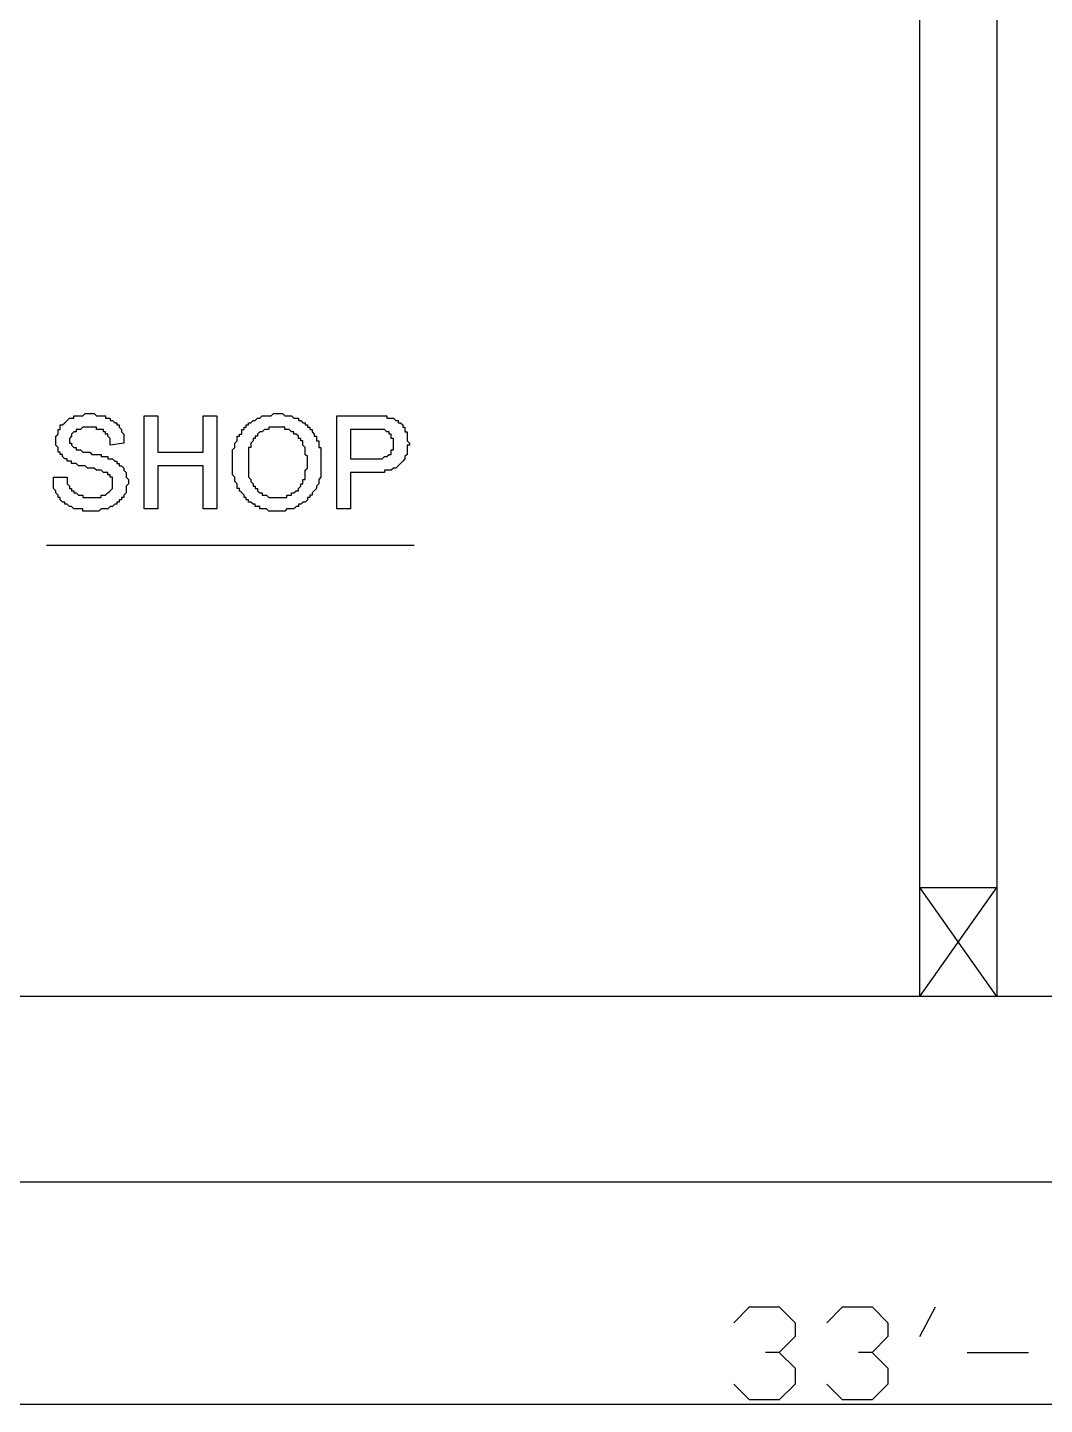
# Model space of a CAD drawing. Header units: inches. Extents: x -628 to 1537, y -1730 to 336.
# Drawn here: x 649.7 to 768.4, y -683 to -522.2 of the extents above; entities that cross this region are included whole.
import ezdxf

# ---------------------------------------------------------------- set-up
doc = ezdxf.new("R2010")
doc.units = ezdxf.units.IN
doc.layers.get('0').update_dxf_attribs({"linetype": 'CONTINUOUS'})

msp = doc.modelspace()

# ---------------------------------------------------------------- linework, layer by layer
at = {"color": 1}
for p, q in [((753.87, -635.33), (753.87, 158.4)), ((762.88, 158.4), (762.88, -635.33)), ((762.88, -635.33), (753.87, -622.61)), ((753.87, -622.61), (762.88, -622.61)), ((753.87, -635.33), (753.87, -622.61)), ((753.87, -635.33), (762.88, -622.61)), ((762.88, -622.61), (762.88, -635.33)), ((926.55, -635.33), (590.2, -635.33)), ((762.88, -635.33), (753.87, -635.33)), ((762.88, -635.33), (753.87, -635.33)), ((762.88, -635.33), (753.87, -635.33))]:
    msp.add_line(p, q, dxfattribs=at)
at = {"color": 6}
for p, q in [((655.1, -567.79), (655.1, -567.53)), ((655.1, -567.53), (655.35, -567.53)), ((655.35, -567.53), (655.35, -567.53)), ((655.35, -567.53), (655.62, -567.53)), ((655.62, -567.53), (655.62, -567.53)), ((655.62, -567.53), (655.88, -567.53)), ((655.88, -567.53), (656.15, -567.53)), ((656.15, -567.53), (656.41, -567.27)), ((656.15, -567.53), (656.15, -567.53)), ((656.41, -567.27), (656.41, -567.27)), ((656.41, -567.27), (656.68, -567.27)), ((656.68, -567.27), (656.95, -567.27)), ((656.95, -567.27), (656.95, -567.27)), ((656.95, -567.27), (656.95, -567.27)), ((656.95, -567.27), (657.2, -567.27)), ((657.2, -567.27), (657.47, -567.27)), ((657.47, -567.27), (657.47, -567.27)), ((657.47, -567.27), (657.74, -567.53)), ((657.74, -567.53), (657.74, -567.53)), ((657.74, -567.53), (658, -567.53)), ((658, -567.53), (658.27, -567.53)), ((658.27, -567.53), (658.27, -567.53)), ((658.27, -567.53), (658.53, -567.53)), ((658.53, -567.53), (658.53, -567.53)), ((658.53, -567.53), (658.8, -567.53)), ((658.8, -567.53), (658.8, -567.79)), ((663.3, -578.39), (663.3, -567.53)), ((663.3, -567.53), (664.89, -567.53)), ((664.89, -567.53), (664.89, -571.77)), ((670.19, -571.77), (670.19, -567.53)), ((670.19, -567.53), (671.77, -567.53)), ((671.77, -567.53), (671.77, -578.39)), ((676.81, -567.79), (677.07, -567.53)), ((677.07, -567.53), (677.07, -567.53)), ((677.07, -567.53), (677.34, -567.53)), ((677.34, -567.53), (677.34, -567.53)), ((677.34, -567.53), (677.6, -567.53)), ((677.6, -567.53), (677.6, -567.53)), ((677.6, -567.53), (677.86, -567.53)), ((677.86, -567.53), (677.86, -567.53)), ((677.86, -567.53), (678.13, -567.53)), ((678.13, -567.53), (678.39, -567.27)), ((678.39, -567.27), (678.39, -567.27)), ((678.39, -567.27), (678.66, -567.27)), ((678.66, -567.27), (678.66, -567.27)), ((678.66, -567.27), (678.92, -567.27)), ((678.92, -567.27), (678.92, -567.27)), ((678.92, -567.27), (679.19, -567.27)), ((678.92, -567.27), (678.92, -567.27)), ((679.19, -567.27), (679.19, -567.27)), ((679.19, -567.27), (679.46, -567.27)), ((679.46, -567.27), (679.73, -567.53)), ((679.73, -567.53), (679.73, -567.53)), ((679.73, -567.53), (679.98, -567.53)), ((679.98, -567.53), (679.98, -567.53)), ((679.98, -567.53), (680.25, -567.53)), ((680.25, -567.53), (680.25, -567.53)), ((680.25, -567.53), (680.51, -567.53)), ((680.51, -567.53), (680.51, -567.53)), ((680.51, -567.53), (680.78, -567.79)), ((685.81, -567.53), (690.05, -567.53)), ((685.81, -578.39), (685.81, -567.53)), ((690.05, -567.53), (690.05, -567.53)), ((690.05, -567.53), (690.31, -567.53)), ((690.31, -567.53), (690.31, -567.53)), ((690.31, -567.53), (690.58, -567.53)), ((690.58, -567.53), (690.84, -567.53)), ((690.84, -567.53), (690.84, -567.53)), ((690.84, -567.53), (691.11, -567.53)), ((691.11, -567.53), (691.11, -567.53)), ((691.11, -567.53), (691.37, -567.53)), ((691.37, -567.53), (691.37, -567.53)), ((691.37, -567.53), (691.64, -567.53)), ((691.64, -567.53), (691.64, -567.79)), ((653.24, -569.39), (653.24, -569.12)), ((653.24, -569.12), (653.5, -569.12)), ((653.5, -568.85), (653.5, -568.59)), ((653.5, -568.59), (653.76, -568.59)), ((653.5, -569.12), (653.5, -568.85)), ((653.5, -568.85), (653.5, -568.85)), ((653.76, -568.59), (654.03, -568.33)), ((653.76, -568.59), (653.76, -568.59)), ((654.03, -568.33), (654.29, -568.06)), ((654.03, -568.33), (654.03, -568.33)), ((654.03, -568.33), (654.03, -568.33)), ((654.29, -568.06), (654.56, -567.79)), ((654.29, -568.06), (654.29, -568.06)), ((654.29, -568.06), (654.29, -568.06)), ((654.56, -567.79), (654.56, -567.79)), ((654.56, -567.79), (654.83, -567.79)), ((654.83, -567.79), (654.83, -567.79)), ((654.83, -567.79), (655.1, -567.79)), ((655.62, -569.12), (655.35, -569.12)), ((655.35, -569.12), (655.35, -569.12)), ((655.35, -569.12), (655.35, -569.39)), ((655.88, -569.12), (655.62, -569.12)), ((655.62, -569.12), (655.62, -569.12)), ((656.15, -568.85), (655.88, -569.12)), ((655.88, -569.12), (655.88, -569.12)), ((656.41, -568.85), (656.15, -568.85)), ((656.15, -568.85), (656.15, -568.85)), ((656.68, -568.85), (656.41, -568.85)), ((656.95, -568.85), (656.68, -568.85)), ((656.68, -568.85), (656.68, -568.85)), ((657.2, -568.85), (656.95, -568.85)), ((656.95, -568.85), (656.95, -568.85)), ((657.47, -568.85), (657.2, -568.85)), ((657.74, -568.85), (657.47, -568.85)), ((657.47, -568.85), (657.47, -568.85)), ((657.74, -569.12), (657.74, -568.85)), ((658, -569.12), (657.74, -569.12)), ((658.27, -569.12), (658, -569.12)), ((658, -569.12), (658, -569.12)), ((658.53, -569.12), (658.27, -569.12)), ((658.27, -569.12), (658.27, -569.12)), ((658.53, -569.39), (658.53, -569.12)), ((658.8, -567.79), (659.06, -567.79)), ((659.06, -567.79), (659.06, -567.79)), ((659.06, -567.79), (659.32, -567.79)), ((659.32, -567.79), (659.32, -568.06)), ((659.32, -568.06), (659.59, -568.06)), ((659.59, -568.06), (659.59, -568.06)), ((659.59, -568.06), (659.59, -568.06)), ((659.59, -568.06), (659.86, -568.33)), ((659.86, -568.33), (659.86, -568.33)), ((659.86, -568.33), (660.12, -568.33)), ((660.12, -568.33), (660.12, -568.59)), ((660.12, -568.59), (660.12, -568.59)), ((660.12, -568.59), (660.39, -568.59)), ((660.39, -568.59), (660.39, -568.85)), ((660.39, -568.85), (660.39, -568.85)), ((660.39, -568.85), (660.65, -569.12)), ((660.65, -569.12), (660.65, -569.12)), ((660.65, -569.12), (660.65, -569.39)), ((674.69, -569.39), (674.69, -569.12)), ((674.69, -569.12), (674.96, -569.12)), ((674.96, -569.12), (674.96, -568.85)), ((674.96, -568.85), (675.21, -568.85)), ((674.96, -569.12), (674.96, -569.12)), ((675.21, -568.85), (675.21, -568.59)), ((675.21, -568.59), (675.48, -568.59)), ((675.48, -568.59), (675.48, -568.33)), ((675.48, -568.33), (675.75, -568.33)), ((675.48, -568.59), (675.48, -568.59)), ((675.75, -568.33), (676.01, -568.06)), ((675.75, -568.33), (675.75, -568.33)), ((676.01, -568.06), (676.01, -568.06)), ((676.01, -568.06), (676.27, -568.06)), ((676.27, -568.06), (676.54, -567.79)), ((676.27, -568.06), (676.27, -568.06)), ((676.54, -567.79), (676.54, -567.79)), ((676.54, -567.79), (676.81, -567.79)), ((676.81, -567.79), (676.81, -567.79)), ((677.34, -569.12), (677.07, -569.39)), ((677.6, -569.12), (677.34, -569.12)), ((677.34, -569.12), (677.34, -569.12)), ((677.86, -569.12), (677.6, -569.12)), ((677.6, -569.12), (677.6, -569.12)), ((678.13, -568.85), (677.86, -568.85)), ((677.86, -568.85), (677.86, -569.12)), ((678.39, -568.85), (678.13, -568.85)), ((678.13, -568.85), (678.13, -568.85)), ((678.66, -568.85), (678.39, -568.85)), ((678.39, -568.85), (678.39, -568.85)), ((678.92, -568.85), (678.66, -568.85)), ((679.19, -568.85), (678.92, -568.85)), ((678.92, -568.85), (678.92, -568.85)), ((679.46, -568.85), (679.19, -568.85)), ((679.19, -568.85), (679.19, -568.85)), ((679.73, -568.85), (679.46, -568.85)), ((679.46, -568.85), (679.46, -568.85)), ((679.73, -569.12), (679.73, -568.85)), ((679.98, -569.12), (679.73, -569.12)), ((680.25, -569.12), (679.98, -569.12)), ((679.98, -569.12), (679.98, -569.12)), ((680.51, -569.39), (680.25, -569.12)), ((680.25, -569.12), (680.25, -569.12)), ((680.78, -567.79), (680.78, -567.79)), ((680.78, -567.79), (681.05, -567.79)), ((681.05, -567.79), (681.05, -567.79)), ((681.05, -567.79), (681.31, -567.79)), ((681.31, -567.79), (681.31, -568.06)), ((681.31, -568.06), (681.58, -568.06)), ((681.58, -568.06), (681.58, -568.06)), ((681.58, -568.06), (681.83, -568.33)), ((681.83, -568.33), (681.83, -568.33)), ((681.83, -568.33), (682.1, -568.33)), ((682.1, -568.33), (682.1, -568.59)), ((682.1, -568.59), (682.1, -568.59)), ((682.1, -568.59), (682.37, -568.59)), ((682.37, -568.59), (682.37, -568.85)), ((682.37, -568.85), (682.63, -568.85)), ((682.63, -568.85), (682.63, -568.85)), ((682.63, -568.85), (682.63, -569.12)), ((682.63, -569.12), (682.63, -569.12)), ((682.63, -569.12), (682.9, -569.12)), ((682.9, -569.12), (682.9, -569.39)), ((690.05, -569.12), (687.4, -569.12)), ((687.4, -569.12), (687.4, -572.56)), ((690.31, -569.12), (690.05, -569.12)), ((690.58, -569.12), (690.31, -569.12)), ((690.31, -569.12), (690.31, -569.12)), ((690.84, -569.12), (690.58, -569.12)), ((691.11, -569.12), (690.84, -569.12)), ((690.84, -569.12), (690.84, -569.12)), ((691.37, -569.12), (691.11, -569.12)), ((691.11, -569.12), (691.11, -569.12)), ((691.64, -569.39), (691.37, -569.12)), ((691.37, -569.12), (691.37, -569.12)), ((691.37, -569.12), (691.37, -569.12)), ((691.64, -567.79), (691.91, -567.79)), ((691.91, -567.79), (691.91, -567.79)), ((691.91, -567.79), (692.16, -567.79)), ((692.16, -567.79), (692.16, -567.79)), ((692.16, -567.79), (692.43, -567.79)), ((692.43, -567.79), (692.7, -568.06)), ((692.7, -568.06), (692.7, -568.06)), ((692.7, -568.06), (692.96, -568.06)), ((692.96, -568.06), (692.96, -568.06)), ((692.96, -568.06), (692.96, -568.33)), ((692.96, -568.33), (693.23, -568.33)), ((693.23, -568.33), (693.23, -568.33)), ((693.23, -568.33), (693.49, -568.59)), ((693.49, -568.59), (693.49, -568.59)), ((693.49, -568.59), (693.49, -568.85)), ((693.49, -568.85), (693.76, -568.85)), ((693.76, -568.85), (693.76, -569.12)), ((693.76, -569.12), (693.76, -569.12)), ((693.76, -569.12), (693.76, -569.39)), ((652.97, -569.91), (653.24, -569.65)), ((652.97, -570.18), (652.97, -569.91)), ((652.97, -569.91), (652.97, -569.91)), ((652.97, -570.44), (652.97, -570.18)), ((652.97, -570.18), (652.97, -570.18)), ((652.97, -570.71), (652.97, -570.44)), ((652.97, -570.44), (652.97, -570.44)), ((652.97, -570.97), (652.97, -570.71)), ((653.24, -569.65), (653.24, -569.39)), ((653.24, -569.39), (653.24, -569.39)), ((653.24, -569.65), (653.24, -569.65)), ((654.83, -569.91), (654.56, -570.18)), ((654.56, -570.18), (654.56, -570.18)), ((654.56, -570.18), (654.56, -570.44)), ((654.56, -570.44), (654.56, -570.44)), ((654.56, -570.44), (654.56, -570.71)), ((654.56, -570.71), (654.83, -570.71)), ((655.1, -569.39), (654.83, -569.65)), ((654.83, -569.65), (654.83, -569.65)), ((654.83, -569.65), (654.83, -569.91)), ((654.83, -569.91), (654.83, -569.91)), ((654.83, -570.71), (654.83, -570.97)), ((655.35, -569.39), (655.1, -569.39)), ((655.1, -569.39), (655.1, -569.39)), ((658.8, -569.39), (658.53, -569.39)), ((658.8, -569.65), (658.8, -569.39)), ((658.8, -569.39), (658.8, -569.39)), ((659.06, -569.65), (658.8, -569.65)), ((659.06, -569.91), (659.06, -569.65)), ((659.06, -569.65), (659.06, -569.65)), ((659.32, -570.18), (659.06, -569.91)), ((659.06, -569.91), (659.06, -569.91)), ((659.32, -570.97), (659.32, -570.18)), ((660.91, -570.71), (659.32, -570.97)), ((660.65, -569.39), (660.65, -569.39)), ((660.65, -569.39), (660.91, -569.65)), ((660.91, -569.65), (660.91, -569.65)), ((660.91, -569.65), (660.91, -569.91)), ((660.91, -569.91), (660.91, -569.91)), ((660.91, -569.91), (660.91, -570.18)), ((660.91, -570.18), (660.91, -570.18)), ((660.91, -570.18), (660.91, -570.44)), ((660.91, -570.44), (660.91, -570.71)), ((660.91, -570.71), (660.91, -570.71)), ((660.91, -570.71), (660.91, -570.71)), ((673.89, -570.71), (674.15, -570.44)), ((673.89, -570.97), (673.89, -570.71)), ((673.89, -570.71), (673.89, -570.71)), ((674.15, -570.18), (674.15, -569.91)), ((674.15, -569.91), (674.42, -569.91)), ((674.15, -570.44), (674.15, -570.18)), ((674.15, -570.18), (674.15, -570.18)), ((674.15, -570.44), (674.15, -570.44)), ((674.42, -569.91), (674.42, -569.65)), ((674.42, -569.65), (674.42, -569.65)), ((674.42, -569.65), (674.69, -569.65)), ((674.69, -569.65), (674.69, -569.39)), ((674.69, -569.39), (674.69, -569.39)), ((676.01, -570.44), (675.75, -570.71)), ((675.75, -570.71), (675.75, -570.71)), ((675.75, -570.71), (675.75, -570.97)), ((676.27, -570.18), (676.01, -570.18)), ((676.01, -570.18), (676.01, -570.18)), ((676.01, -570.18), (676.01, -570.44)), ((676.01, -570.44), (676.01, -570.44)), ((676.54, -569.91), (676.27, -569.91)), ((676.27, -569.91), (676.27, -569.91)), ((676.27, -569.91), (676.27, -570.18)), ((676.81, -569.39), (676.54, -569.65)), ((676.54, -569.65), (676.54, -569.65)), ((676.54, -569.65), (676.54, -569.91)), ((677.07, -569.39), (676.81, -569.39)), ((676.81, -569.39), (676.81, -569.39)), ((677.07, -569.39), (677.07, -569.39)), ((680.78, -569.39), (680.51, -569.39)), ((680.51, -569.39), (680.51, -569.39)), ((680.78, -569.65), (680.78, -569.39)), ((681.05, -569.65), (680.78, -569.65)), ((681.31, -569.91), (681.05, -569.65)), ((681.05, -569.65), (681.05, -569.65)), ((681.31, -570.18), (681.31, -569.91)), ((681.31, -569.91), (681.31, -569.91)), ((681.31, -569.91), (681.31, -569.91)), ((681.58, -570.18), (681.31, -570.18)), ((681.58, -570.44), (681.58, -570.18)), ((681.58, -570.18), (681.58, -570.18)), ((681.83, -570.44), (681.58, -570.44)), ((681.83, -570.71), (681.83, -570.44)), ((681.83, -570.97), (681.83, -570.71)), ((681.83, -570.71), (681.83, -570.71)), ((682.9, -569.39), (682.9, -569.39)), ((682.9, -569.39), (683.16, -569.65)), ((683.16, -569.65), (683.16, -569.65)), ((683.16, -569.65), (683.16, -569.91)), ((683.16, -569.91), (683.43, -569.91)), ((683.43, -569.91), (683.43, -570.18)), ((683.43, -570.18), (683.43, -570.18)), ((683.43, -570.18), (683.43, -570.44)), ((683.43, -570.44), (683.69, -570.44)), ((683.69, -570.44), (683.69, -570.71)), ((683.69, -570.71), (683.69, -570.71)), ((683.69, -570.71), (683.69, -570.97)), ((691.91, -569.39), (691.64, -569.39)), ((691.64, -569.39), (691.64, -569.39)), ((691.91, -569.65), (691.91, -569.39)), ((691.91, -569.39), (691.91, -569.39)), ((692.16, -569.65), (691.91, -569.65)), ((692.16, -569.91), (692.16, -569.65)), ((692.16, -570.18), (692.16, -569.91)), ((692.16, -569.91), (692.16, -569.91)), ((692.43, -570.18), (692.16, -570.18)), ((692.43, -570.44), (692.43, -570.18)), ((692.43, -570.71), (692.43, -570.44)), ((692.43, -570.44), (692.43, -570.44)), ((692.43, -570.97), (692.43, -570.71)), ((692.43, -570.71), (692.43, -570.71)), ((693.76, -569.39), (694.01, -569.39)), ((694.01, -569.39), (694.01, -569.65)), ((694.01, -569.65), (694.01, -569.65)), ((694.01, -569.65), (694.01, -569.91)), ((694.01, -569.91), (694.01, -569.91)), ((694.01, -569.91), (694.01, -570.18)), ((694.01, -570.18), (694.01, -570.18)), ((694.01, -570.18), (694.01, -570.44)), ((694.01, -570.44), (694.28, -570.71)), ((694.28, -570.71), (694.28, -570.71)), ((694.28, -570.71), (694.28, -570.71)), ((694.28, -570.71), (694.28, -570.97)), ((653.24, -571.24), (652.97, -570.97)), ((652.97, -570.97), (652.97, -570.97)), ((653.24, -571.5), (653.24, -571.24)), ((653.24, -571.24), (653.24, -571.24)), ((653.24, -571.77), (653.24, -571.5)), ((653.24, -571.5), (653.24, -571.5)), ((653.5, -571.77), (653.24, -571.77)), ((653.5, -572.03), (653.5, -571.77)), ((653.76, -572.03), (653.5, -572.03)), ((653.5, -572.03), (653.5, -572.03)), ((653.76, -572.29), (653.76, -572.03)), ((654.03, -572.56), (653.76, -572.29)), ((653.76, -572.29), (653.76, -572.29)), ((653.76, -572.29), (653.76, -572.29)), ((654.83, -570.97), (654.83, -570.97)), ((654.83, -570.97), (655.1, -571.24)), ((655.1, -571.24), (655.1, -571.24)), ((655.1, -571.24), (655.1, -571.24)), ((655.1, -571.24), (655.1, -571.24)), ((655.1, -571.24), (655.35, -571.24)), ((655.35, -571.24), (655.35, -571.5)), ((655.35, -571.5), (655.62, -571.5)), ((655.62, -571.5), (655.62, -571.5)), ((655.62, -571.5), (655.62, -571.5)), ((655.62, -571.5), (655.88, -571.5)), ((655.88, -571.5), (655.88, -571.5)), ((655.88, -571.5), (656.15, -571.77)), ((656.15, -571.77), (656.41, -571.77)), ((656.41, -571.77), (656.41, -571.77)), ((656.41, -571.77), (656.68, -571.77)), ((656.68, -571.77), (656.95, -571.77)), ((656.95, -571.77), (657.2, -572.03)), ((657.2, -572.03), (657.2, -572.03)), ((657.2, -572.03), (657.47, -572.03)), ((657.47, -572.03), (657.47, -572.03)), ((657.47, -572.03), (657.74, -572.03)), ((657.74, -572.03), (657.74, -572.03)), ((657.74, -572.03), (658, -572.03)), ((658, -572.03), (658.27, -572.03)), ((658.27, -572.03), (658.27, -572.29)), ((658.27, -572.29), (658.53, -572.29)), ((658.53, -572.29), (658.53, -572.29)), ((658.53, -572.29), (658.8, -572.29)), ((658.8, -572.29), (658.8, -572.29)), ((658.8, -572.29), (659.06, -572.29)), ((659.06, -572.29), (659.06, -572.56)), ((664.89, -571.77), (670.19, -571.77)), ((673.63, -571.5), (673.89, -571.24)), ((673.63, -571.77), (673.63, -571.5)), ((673.63, -572.03), (673.63, -571.77)), ((673.63, -571.77), (673.63, -571.77)), ((673.63, -572.29), (673.63, -572.03)), ((673.63, -572.03), (673.63, -572.03)), ((673.63, -572.56), (673.63, -572.29)), ((673.89, -571.24), (673.89, -570.97)), ((673.89, -570.97), (673.89, -570.97)), ((673.89, -571.24), (673.89, -571.24)), ((675.75, -571.24), (675.48, -571.24)), ((675.48, -571.24), (675.48, -571.5)), ((675.48, -571.5), (675.48, -571.5)), ((675.48, -571.5), (675.48, -571.77)), ((675.48, -571.77), (675.48, -571.77)), ((675.48, -571.77), (675.48, -572.03)), ((675.48, -572.03), (675.48, -572.29)), ((675.48, -572.29), (675.48, -572.29)), ((675.48, -572.29), (675.48, -572.56)), ((675.75, -570.97), (675.75, -570.97)), ((675.75, -570.97), (675.75, -571.24)), ((682.1, -571.24), (681.83, -570.97)), ((681.83, -570.97), (681.83, -570.97)), ((682.1, -571.5), (682.1, -571.24)), ((682.1, -571.24), (682.1, -571.24)), ((682.1, -571.77), (682.1, -571.5)), ((682.1, -571.5), (682.1, -571.5)), ((682.1, -572.03), (682.1, -571.77)), ((682.1, -571.77), (682.1, -571.77)), ((682.37, -572.29), (682.1, -572.03)), ((682.1, -572.03), (682.1, -572.03)), ((682.37, -572.56), (682.37, -572.29)), ((683.69, -570.97), (683.69, -570.97)), ((683.69, -570.97), (683.69, -571.24)), ((683.69, -571.24), (683.95, -571.24)), ((683.95, -571.24), (683.95, -571.5)), ((683.95, -571.5), (683.95, -571.5)), ((683.95, -571.5), (683.95, -571.77)), ((683.95, -571.77), (683.95, -571.77)), ((683.95, -571.77), (683.95, -572.03)), ((683.95, -572.03), (683.95, -572.29)), ((683.95, -572.29), (683.95, -572.29)), ((683.95, -572.29), (683.95, -572.56)), ((691.11, -572.56), (691.37, -572.29)), ((691.37, -572.29), (691.37, -572.29)), ((691.37, -572.29), (691.64, -572.29)), ((691.64, -572.29), (691.91, -572.03)), ((691.64, -572.29), (691.64, -572.29)), ((691.91, -572.03), (691.91, -572.03)), ((691.91, -572.03), (691.91, -572.03)), ((691.91, -572.03), (692.16, -572.03)), ((692.16, -571.77), (692.16, -571.5)), ((692.16, -571.5), (692.16, -571.5)), ((692.16, -571.5), (692.43, -571.5)), ((692.16, -572.03), (692.16, -571.77)), ((692.16, -571.77), (692.16, -571.77)), ((692.43, -571.24), (692.43, -570.97)), ((692.43, -570.97), (692.43, -570.97)), ((692.43, -571.5), (692.43, -571.24)), ((692.43, -571.24), (692.43, -571.24)), ((694.01, -572.03), (693.76, -572.29)), ((693.76, -572.29), (693.76, -572.29)), ((693.76, -572.29), (693.76, -572.56)), ((694.28, -570.97), (694.01, -570.97)), ((694.01, -570.97), (694.01, -571.24)), ((694.01, -571.24), (694.01, -571.5)), ((694.01, -571.5), (694.01, -571.5)), ((694.01, -571.5), (694.01, -571.77)), ((694.01, -571.77), (694.01, -571.77)), ((694.01, -571.77), (694.01, -572.03)), ((694.01, -572.03), (694.01, -572.03)), ((654.29, -572.56), (654.03, -572.56)), ((654.03, -572.56), (654.03, -572.56)), ((654.03, -572.56), (654.03, -572.56)), ((654.29, -572.83), (654.29, -572.56)), ((654.56, -572.83), (654.29, -572.83)), ((654.83, -572.83), (654.56, -572.83)), ((654.56, -572.83), (654.56, -572.83)), ((654.83, -573.1), (654.83, -572.83)), ((655.1, -573.1), (654.83, -573.1)), ((655.35, -573.1), (655.1, -573.1)), ((655.1, -573.1), (655.1, -573.1)), ((655.62, -573.35), (655.35, -573.1)), ((655.35, -573.1), (655.35, -573.1)), ((655.88, -573.35), (655.62, -573.35)), ((656.15, -573.35), (655.88, -573.35)), ((655.88, -573.35), (655.88, -573.35)), ((656.41, -573.35), (656.15, -573.35)), ((656.68, -573.62), (656.41, -573.35)), ((656.41, -573.35), (656.41, -573.35)), ((656.95, -573.62), (656.68, -573.62)), ((656.68, -573.62), (656.68, -573.62)), ((657.2, -573.62), (656.95, -573.62)), ((657.47, -573.62), (657.2, -573.62)), ((657.2, -573.62), (657.2, -573.62)), ((657.74, -573.89), (657.47, -573.62)), ((658, -573.89), (657.74, -573.89)), ((657.74, -573.89), (657.74, -573.89)), ((658.27, -573.89), (658, -573.89)), ((658, -573.89), (658, -573.89)), ((658.53, -574.15), (658.27, -573.89)), ((658.27, -573.89), (658.27, -573.89)), ((659.06, -572.56), (659.32, -572.56)), ((659.32, -572.56), (659.32, -572.56)), ((659.32, -572.56), (659.32, -572.56)), ((659.32, -572.56), (659.59, -572.56)), ((659.59, -572.56), (659.59, -572.56)), ((659.59, -572.56), (659.86, -572.83)), ((659.86, -572.83), (659.86, -572.83)), ((659.86, -572.83), (660.12, -572.83)), ((660.12, -572.83), (660.12, -573.1)), ((660.12, -573.1), (660.39, -573.1)), ((660.39, -573.1), (660.39, -573.1)), ((660.39, -573.1), (660.39, -573.35)), ((660.39, -573.35), (660.65, -573.35)), ((660.65, -573.35), (660.65, -573.35)), ((660.65, -573.35), (660.91, -573.62)), ((660.91, -573.62), (660.91, -573.62)), ((660.91, -573.62), (660.91, -573.89)), ((660.91, -573.89), (660.91, -573.89)), ((660.91, -573.89), (661.18, -574.15)), ((670.19, -573.35), (664.89, -573.35)), ((664.89, -573.35), (664.89, -578.39)), ((670.19, -578.39), (670.19, -573.35)), ((673.63, -572.83), (673.63, -572.56)), ((673.63, -572.56), (673.63, -572.56)), ((673.63, -573.1), (673.63, -572.83)), ((673.63, -572.83), (673.63, -572.83)), ((673.63, -573.35), (673.63, -573.1)), ((673.63, -573.62), (673.63, -573.35)), ((673.63, -573.35), (673.63, -573.35)), ((673.63, -573.89), (673.63, -573.62)), ((673.63, -573.62), (673.63, -573.62)), ((673.63, -574.15), (673.63, -573.89)), ((673.63, -573.89), (673.63, -573.89)), ((675.48, -572.56), (675.48, -572.56)), ((675.48, -572.56), (675.48, -572.83)), ((675.48, -572.83), (675.48, -573.1)), ((675.48, -573.1), (675.48, -573.1)), ((675.48, -573.1), (675.48, -573.35)), ((675.48, -573.35), (675.48, -573.35)), ((675.48, -573.35), (675.48, -573.62)), ((675.48, -573.62), (675.48, -573.89)), ((675.48, -573.89), (675.48, -573.89)), ((675.48, -573.89), (675.48, -574.15)), ((682.1, -573.89), (682.37, -573.62)), ((682.1, -574.15), (682.1, -573.89)), ((682.1, -573.89), (682.1, -573.89)), ((682.37, -572.83), (682.37, -572.56)), ((682.37, -572.56), (682.37, -572.56)), ((682.37, -573.1), (682.37, -572.83)), ((682.37, -573.35), (682.37, -573.1)), ((682.37, -573.1), (682.37, -573.1)), ((682.37, -573.62), (682.37, -573.35)), ((682.37, -573.62), (682.37, -573.62)), ((683.95, -572.56), (683.95, -572.56)), ((683.95, -572.56), (683.95, -572.83)), ((683.95, -572.83), (683.95, -573.1)), ((683.95, -573.1), (683.95, -573.1)), ((683.95, -573.1), (683.95, -573.1)), ((683.95, -573.1), (683.95, -573.35)), ((683.95, -573.35), (683.95, -573.35)), ((683.95, -573.35), (683.95, -573.62)), ((683.95, -573.62), (683.95, -573.89)), ((683.95, -573.89), (683.95, -573.89)), ((683.95, -573.89), (683.95, -574.15)), ((687.4, -572.56), (690.31, -572.56)), ((690.31, -572.56), (690.31, -572.56)), ((690.31, -572.56), (690.84, -572.56)), ((690.84, -572.56), (690.84, -572.56)), ((690.84, -572.56), (691.11, -572.56)), ((691.11, -572.56), (691.11, -572.56)), ((691.64, -573.89), (691.37, -573.89)), ((691.37, -573.89), (691.37, -574.15)), ((691.91, -573.89), (691.64, -573.89)), ((692.16, -573.89), (691.91, -573.89)), ((691.91, -573.89), (691.91, -573.89)), ((692.43, -573.62), (692.16, -573.89)), ((692.16, -573.89), (692.16, -573.89)), ((692.7, -573.62), (692.43, -573.62)), ((692.43, -573.62), (692.43, -573.62)), ((692.96, -573.35), (692.7, -573.62)), ((692.7, -573.62), (692.7, -573.62)), ((692.7, -573.62), (692.7, -573.62)), ((693.23, -573.1), (692.96, -573.35)), ((692.96, -573.35), (692.96, -573.35)), ((692.96, -573.35), (692.96, -573.35)), ((693.49, -572.83), (693.23, -573.1)), ((693.23, -573.1), (693.23, -573.1)), ((693.23, -573.1), (693.23, -573.1)), ((693.76, -572.56), (693.49, -572.83)), ((693.49, -572.83), (693.49, -572.83)), ((693.49, -572.83), (693.49, -572.83)), ((693.76, -572.56), (693.76, -572.56)), ((652.71, -574.95), (652.71, -574.68)), ((652.71, -574.68), (654.29, -574.68)), ((652.71, -575.21), (652.71, -574.95)), ((652.71, -574.95), (652.71, -574.95)), ((652.71, -575.48), (652.71, -575.21)), ((652.71, -575.21), (652.71, -575.21)), ((652.71, -575.74), (652.71, -575.48)), ((652.71, -575.48), (652.71, -575.48)), ((652.71, -576.01), (652.71, -575.74)), ((654.29, -574.68), (654.29, -574.68)), ((654.29, -574.68), (654.29, -574.95)), ((654.29, -574.95), (654.29, -575.21)), ((654.29, -575.21), (654.29, -575.21)), ((654.29, -575.21), (654.29, -575.48)), ((654.29, -575.48), (654.29, -575.48)), ((654.29, -575.48), (654.56, -575.74)), ((654.56, -575.74), (654.56, -575.74)), ((654.56, -575.74), (654.56, -576.01)), ((658.8, -574.15), (658.53, -574.15)), ((658.53, -574.15), (658.53, -574.15)), ((659.06, -574.15), (658.8, -574.15)), ((658.8, -574.15), (658.8, -574.15)), ((658.8, -574.15), (658.8, -574.15)), ((659.06, -574.41), (659.06, -574.15)), ((659.32, -574.41), (659.06, -574.41)), ((659.32, -574.68), (659.32, -574.41)), ((659.32, -574.41), (659.32, -574.41)), ((659.59, -574.68), (659.32, -574.68)), ((659.59, -574.95), (659.59, -574.68)), ((659.59, -575.21), (659.59, -574.95)), ((659.59, -574.95), (659.59, -574.95)), ((659.59, -575.48), (659.59, -575.21)), ((659.59, -575.21), (659.59, -575.21)), ((659.59, -575.74), (659.59, -575.48)), ((659.59, -575.48), (659.59, -575.48)), ((659.59, -576.01), (659.59, -575.74)), ((659.59, -575.74), (659.59, -575.74)), ((661.18, -574.15), (661.18, -574.15)), ((661.18, -574.15), (661.18, -574.41)), ((661.18, -574.41), (661.18, -574.41)), ((661.18, -574.41), (661.18, -574.68)), ((661.18, -574.68), (661.18, -574.68)), ((661.18, -574.68), (661.45, -574.95)), ((661.45, -575.48), (661.18, -575.74)), ((661.18, -575.74), (661.18, -576.01)), ((661.45, -574.95), (661.45, -574.95)), ((661.45, -574.95), (661.45, -575.21)), ((661.45, -575.21), (661.45, -575.21)), ((661.45, -575.21), (661.45, -575.48)), ((661.45, -575.48), (661.45, -575.48)), ((673.63, -574.41), (673.63, -574.15)), ((673.89, -574.68), (673.63, -574.41)), ((673.63, -574.41), (673.63, -574.41)), ((673.89, -574.95), (673.89, -574.68)), ((673.89, -574.68), (673.89, -574.68)), ((673.89, -575.21), (673.89, -574.95)), ((673.89, -574.95), (673.89, -574.95)), ((674.15, -575.48), (673.89, -575.21)), ((673.89, -575.21), (673.89, -575.21)), ((674.15, -575.74), (674.15, -575.48)), ((674.15, -575.48), (674.15, -575.48)), ((674.15, -576.01), (674.15, -575.74)), ((674.15, -575.74), (674.15, -575.74)), ((675.48, -574.15), (675.48, -574.15)), ((675.48, -574.15), (675.48, -574.41)), ((675.48, -574.41), (675.48, -574.41)), ((675.48, -574.41), (675.48, -574.68)), ((675.48, -574.68), (675.75, -574.95)), ((675.75, -574.95), (675.75, -574.95)), ((675.75, -574.95), (675.75, -575.21)), ((675.75, -575.21), (675.75, -575.21)), ((675.75, -575.21), (675.75, -575.21)), ((675.75, -575.21), (676.01, -575.48)), ((676.01, -575.48), (676.01, -575.48)), ((676.01, -575.48), (676.01, -575.74)), ((676.01, -575.74), (676.27, -575.74)), ((676.27, -575.74), (676.27, -576.01)), ((681.31, -576.01), (681.58, -575.74)), ((681.58, -575.74), (681.58, -575.48)), ((681.58, -575.48), (681.58, -575.48)), ((681.58, -575.48), (681.83, -575.48)), ((681.58, -575.74), (681.58, -575.74)), ((681.83, -575.21), (681.83, -574.95)), ((681.83, -574.95), (682.1, -574.95)), ((681.83, -575.48), (681.83, -575.21)), ((681.83, -575.21), (681.83, -575.21)), ((682.1, -574.41), (682.1, -574.15)), ((682.1, -574.68), (682.1, -574.41)), ((682.1, -574.41), (682.1, -574.41)), ((682.1, -574.95), (682.1, -574.68)), ((682.1, -574.68), (682.1, -574.68)), ((683.69, -575.48), (683.43, -575.74)), ((683.43, -575.74), (683.43, -575.74)), ((683.43, -575.74), (683.43, -576.01)), ((683.95, -574.68), (683.69, -574.95)), ((683.69, -574.95), (683.69, -574.95)), ((683.69, -574.95), (683.69, -575.21)), ((683.69, -575.21), (683.69, -575.21)), ((683.69, -575.21), (683.69, -575.48)), ((683.69, -575.48), (683.69, -575.48)), ((683.95, -574.15), (683.95, -574.15)), ((683.95, -574.15), (683.95, -574.41)), ((683.95, -574.41), (683.95, -574.68)), ((683.95, -574.68), (683.95, -574.68)), ((690.05, -574.15), (687.4, -574.15)), ((687.4, -574.15), (687.4, -578.39)), ((690.31, -574.15), (690.05, -574.15)), ((690.05, -574.15), (690.05, -574.15)), ((690.58, -574.15), (690.31, -574.15)), ((690.84, -574.15), (690.58, -574.15)), ((690.58, -574.15), (690.58, -574.15)), ((691.11, -574.15), (690.84, -574.15)), ((691.37, -574.15), (691.11, -574.15)), ((691.11, -574.15), (691.11, -574.15)), ((652.97, -576.27), (652.71, -576.01)), ((652.71, -576.01), (652.71, -576.01)), ((652.97, -576.53), (652.97, -576.27)), ((652.97, -576.27), (652.97, -576.27)), ((653.24, -576.8), (652.97, -576.53)), ((652.97, -576.53), (652.97, -576.53)), ((653.24, -577.06), (653.24, -576.8)), ((653.24, -576.8), (653.24, -576.8)), ((653.24, -576.8), (653.24, -576.8)), ((653.5, -577.06), (653.24, -577.06)), ((653.5, -577.33), (653.5, -577.06)), ((653.76, -577.6), (653.5, -577.33)), ((653.5, -577.33), (653.5, -577.33)), ((654.56, -576.01), (654.83, -576.01)), ((654.83, -576.01), (654.83, -576.27)), ((654.83, -576.27), (654.83, -576.27)), ((654.83, -576.27), (655.1, -576.27)), ((655.1, -576.27), (655.1, -576.53)), ((655.1, -576.53), (655.1, -576.53)), ((655.1, -576.53), (655.35, -576.53)), ((655.35, -576.53), (655.35, -576.53)), ((655.35, -576.53), (655.62, -576.8)), ((655.62, -576.8), (655.62, -576.8)), ((655.62, -576.8), (655.88, -576.8)), ((655.88, -576.8), (655.88, -576.8)), ((655.88, -576.8), (656.15, -576.8)), ((656.15, -576.8), (656.15, -577.06)), ((656.15, -577.06), (656.41, -577.06)), ((656.41, -577.06), (656.41, -577.06)), ((656.41, -577.06), (656.68, -577.06)), ((656.68, -577.06), (656.95, -577.06)), ((656.95, -577.06), (656.95, -577.06)), ((656.95, -577.06), (657.2, -577.06)), ((657.2, -577.06), (657.2, -577.06)), ((657.2, -577.06), (657.47, -577.06)), ((657.47, -577.06), (657.47, -577.06)), ((657.47, -577.06), (657.74, -577.06)), ((657.74, -577.06), (658, -577.06)), ((658, -577.06), (658, -577.06)), ((658, -577.06), (658.27, -577.06)), ((658.27, -577.06), (658.27, -576.8)), ((658.27, -576.8), (658.53, -576.8)), ((658.53, -576.8), (658.53, -576.8)), ((658.53, -576.8), (658.8, -576.8)), ((658.8, -576.8), (659.06, -576.53)), ((658.8, -576.8), (658.8, -576.8)), ((659.06, -576.53), (659.32, -576.27)), ((659.06, -576.53), (659.06, -576.53)), ((659.06, -576.53), (659.06, -576.53)), ((659.32, -576.27), (659.59, -576.01)), ((659.32, -576.27), (659.32, -576.27)), ((659.32, -576.27), (659.32, -576.27)), ((659.59, -576.01), (659.59, -576.01)), ((660.65, -577.33), (660.39, -577.33)), ((660.39, -577.33), (660.39, -577.6)), ((660.91, -577.06), (660.65, -577.06)), ((660.65, -577.06), (660.65, -577.33)), ((661.18, -576.53), (660.91, -576.8)), ((660.91, -576.8), (660.91, -576.8)), ((660.91, -576.8), (660.91, -576.8)), ((660.91, -576.8), (660.91, -577.06)), ((661.18, -576.01), (661.18, -576.01)), ((661.18, -576.01), (661.18, -576.27)), ((661.18, -576.27), (661.18, -576.27)), ((661.18, -576.27), (661.18, -576.53)), ((661.18, -576.53), (661.18, -576.53)), ((674.42, -576.01), (674.15, -576.01)), ((674.42, -576.27), (674.42, -576.01)), ((674.69, -576.53), (674.42, -576.27)), ((674.42, -576.27), (674.42, -576.27)), ((674.96, -576.8), (674.69, -576.53)), ((674.69, -576.53), (674.69, -576.53)), ((674.69, -576.53), (674.69, -576.53)), ((674.96, -577.06), (674.96, -576.8)), ((674.96, -576.8), (674.96, -576.8)), ((675.21, -577.06), (674.96, -577.06)), ((675.21, -577.33), (675.21, -577.06)), ((675.48, -577.33), (675.21, -577.33)), ((675.21, -577.33), (675.21, -577.33)), ((675.48, -577.6), (675.48, -577.33)), ((676.27, -576.01), (676.27, -576.01)), ((676.27, -576.01), (676.54, -576.01)), ((676.54, -576.01), (676.54, -576.27)), ((676.54, -576.27), (676.54, -576.27)), ((676.54, -576.27), (676.81, -576.53)), ((676.81, -576.53), (676.81, -576.53)), ((676.81, -576.53), (677.07, -576.53)), ((677.07, -576.53), (677.07, -576.8)), ((677.07, -576.8), (677.34, -576.8)), ((677.34, -576.8), (677.34, -576.8)), ((677.34, -576.8), (677.6, -576.8)), ((677.6, -576.8), (677.6, -576.8)), ((677.6, -576.8), (677.86, -577.06)), ((677.86, -577.06), (677.86, -577.06)), ((677.86, -577.06), (678.13, -577.06)), ((678.13, -577.06), (678.13, -577.06)), ((678.13, -577.06), (678.39, -577.06)), ((678.39, -577.06), (678.39, -577.06)), ((678.39, -577.06), (678.66, -577.06)), ((678.66, -577.06), (678.66, -577.06)), ((678.66, -577.06), (678.92, -577.06)), ((678.92, -577.06), (678.92, -577.06)), ((678.92, -577.06), (679.19, -577.06)), ((678.92, -577.06), (678.92, -577.06)), ((679.19, -577.06), (679.19, -577.06)), ((679.19, -577.06), (679.46, -577.06)), ((679.46, -577.06), (679.46, -577.06)), ((679.46, -577.06), (679.73, -577.06)), ((679.73, -577.06), (679.98, -577.06)), ((679.98, -577.06), (679.98, -576.8)), ((679.98, -576.8), (680.25, -576.8)), ((680.25, -576.8), (680.25, -576.8)), ((680.25, -576.8), (680.51, -576.8)), ((680.51, -576.8), (680.51, -576.53)), ((680.51, -576.53), (680.78, -576.53)), ((680.51, -576.8), (680.51, -576.8)), ((680.78, -576.53), (681.05, -576.27)), ((680.78, -576.53), (680.78, -576.53)), ((681.05, -576.27), (681.05, -576.27)), ((681.05, -576.27), (681.31, -576.27)), ((681.31, -576.27), (681.31, -576.01)), ((681.31, -576.01), (681.31, -576.01)), ((681.31, -576.01), (681.31, -576.01)), ((682.37, -577.33), (682.1, -577.6)), ((682.63, -577.06), (682.37, -577.06)), ((682.37, -577.06), (682.37, -577.33)), ((682.37, -577.33), (682.37, -577.33)), ((682.9, -576.8), (682.63, -576.8)), ((682.63, -576.8), (682.63, -577.06)), ((682.63, -577.06), (682.63, -577.06)), ((683.16, -576.27), (682.9, -576.53)), ((682.9, -576.53), (682.9, -576.53)), ((682.9, -576.53), (682.9, -576.8)), ((683.43, -576.01), (683.16, -576.27)), ((683.16, -576.27), (683.16, -576.27)), ((683.16, -576.27), (683.16, -576.27)), ((683.43, -576.01), (683.43, -576.01)), ((654.03, -577.6), (653.76, -577.6)), ((653.76, -577.6), (653.76, -577.6)), ((654.03, -577.86), (654.03, -577.6)), ((654.03, -577.6), (654.03, -577.6)), ((654.29, -577.86), (654.03, -577.86)), ((654.56, -578.12), (654.29, -577.86)), ((654.29, -577.86), (654.29, -577.86)), ((654.83, -578.12), (654.56, -578.12)), ((654.56, -578.12), (654.56, -578.12)), ((654.56, -578.12), (654.56, -578.12)), ((655.1, -578.39), (654.83, -578.12)), ((654.83, -578.12), (654.83, -578.12)), ((655.35, -578.39), (655.1, -578.39)), ((655.1, -578.39), (655.1, -578.39)), ((655.62, -578.39), (655.35, -578.39)), ((655.35, -578.39), (655.35, -578.39)), ((655.88, -578.39), (655.62, -578.39)), ((656.15, -578.39), (655.88, -578.39)), ((655.88, -578.39), (655.88, -578.39)), ((656.15, -578.66), (656.15, -578.39)), ((656.41, -578.66), (656.15, -578.66)), ((656.68, -578.66), (656.41, -578.66)), ((656.95, -578.66), (656.68, -578.66)), ((656.68, -578.66), (656.68, -578.66)), ((657.2, -578.66), (656.95, -578.66)), ((657.47, -578.66), (657.2, -578.66)), ((657.2, -578.66), (657.2, -578.66)), ((657.2, -578.66), (657.2, -578.66)), ((657.74, -578.66), (657.47, -578.66)), ((658, -578.66), (657.74, -578.66)), ((657.74, -578.66), (657.74, -578.66)), ((658.27, -578.39), (658, -578.66)), ((658, -578.66), (658, -578.66)), ((658.53, -578.39), (658.27, -578.39)), ((658.8, -578.39), (658.53, -578.39)), ((658.53, -578.39), (658.53, -578.39)), ((659.06, -578.39), (658.8, -578.39)), ((658.8, -578.39), (658.8, -578.39)), ((659.32, -578.12), (659.06, -578.39)), ((659.06, -578.39), (659.06, -578.39)), ((659.59, -578.12), (659.32, -578.12)), ((659.32, -578.12), (659.32, -578.12)), ((659.86, -577.86), (659.59, -578.12)), ((659.59, -578.12), (659.59, -578.12)), ((660.12, -577.86), (659.86, -577.86)), ((659.86, -577.86), (659.86, -577.86)), ((660.39, -577.6), (660.12, -577.6)), ((660.12, -577.6), (660.12, -577.86)), ((660.12, -577.86), (660.12, -577.86)), ((660.39, -577.6), (660.39, -577.6)), ((664.89, -578.39), (663.3, -578.39)), ((671.77, -578.39), (670.19, -578.39)), ((675.75, -577.6), (675.48, -577.6)), ((676.01, -577.86), (675.75, -577.6)), ((675.75, -577.6), (675.75, -577.6)), ((676.27, -577.86), (676.01, -577.86)), ((676.01, -577.86), (676.01, -577.86)), ((676.01, -577.86), (676.01, -577.86)), ((676.27, -578.12), (676.27, -577.86)), ((676.54, -578.12), (676.27, -578.12)), ((676.81, -578.12), (676.54, -578.12)), ((676.54, -578.12), (676.54, -578.12)), ((676.81, -578.39), (676.81, -578.12)), ((677.07, -578.39), (676.81, -578.39)), ((677.34, -578.39), (677.07, -578.39)), ((677.07, -578.39), (677.07, -578.39)), ((677.6, -578.39), (677.34, -578.39)), ((677.34, -578.39), (677.34, -578.39)), ((677.86, -578.66), (677.6, -578.39)), ((677.6, -578.39), (677.6, -578.39)), ((678.13, -578.66), (677.86, -578.66)), ((678.39, -578.66), (678.13, -578.66)), ((678.13, -578.66), (678.13, -578.66)), ((678.66, -578.66), (678.39, -578.66)), ((678.39, -578.66), (678.39, -578.66)), ((678.92, -578.66), (678.66, -578.66)), ((679.19, -578.66), (678.92, -578.66)), ((678.92, -578.66), (678.92, -578.66)), ((678.92, -578.66), (678.92, -578.66)), ((679.46, -578.66), (679.19, -578.66)), ((679.73, -578.66), (679.46, -578.66)), ((679.46, -578.66), (679.46, -578.66)), ((679.98, -578.39), (679.73, -578.66)), ((679.73, -578.66), (679.73, -578.66)), ((680.25, -578.39), (679.98, -578.39)), ((679.98, -578.39), (679.98, -578.39)), ((680.51, -578.39), (680.25, -578.39)), ((680.25, -578.39), (680.25, -578.39)), ((680.78, -578.39), (680.51, -578.39)), ((681.05, -578.12), (680.78, -578.39)), ((680.78, -578.39), (680.78, -578.39)), ((681.31, -578.12), (681.05, -578.12)), ((681.05, -578.12), (681.05, -578.12)), ((681.58, -577.86), (681.31, -577.86)), ((681.31, -577.86), (681.31, -578.12)), ((681.31, -578.12), (681.31, -578.12)), ((681.83, -577.6), (681.58, -577.86)), ((681.58, -577.86), (681.58, -577.86)), ((682.1, -577.6), (681.83, -577.6)), ((681.83, -577.6), (681.83, -577.6)), ((682.1, -577.6), (682.1, -577.6)), ((687.4, -578.39), (685.81, -578.39)), ((651.91, -582.63), (694.82, -582.63)), ((940.05, -657.05), (576.69, -657.05)), ((732.16, -673.46), (734.01, -671.61)), ((734.01, -671.61), (737.45, -671.61)), ((737.45, -671.61), (739.31, -673.46)), ((743.02, -673.46), (744.87, -671.61)), ((744.87, -671.61), (748.31, -671.61)), ((748.31, -671.61), (750.17, -673.46)), ((753.87, -675.06), (755.72, -671.61)), ((739.31, -673.46), (739.31, -675.06)), ((750.17, -673.46), (750.17, -675.06)), ((739.31, -675.06), (737.45, -676.91)), ((750.17, -675.06), (748.31, -676.91)), ((737.45, -676.91), (735.86, -676.91)), ((737.45, -676.91), (739.31, -678.76)), ((748.31, -676.91), (746.73, -676.91)), ((748.31, -676.91), (750.17, -678.76)), ((759.43, -676.91), (766.59, -676.91)), ((739.31, -678.76), (739.31, -680.62)), ((750.17, -678.76), (750.17, -680.62)), ((734.01, -682.47), (732.16, -680.62)), ((739.31, -680.62), (737.45, -682.47)), ((744.87, -682.47), (743.02, -680.62)), ((750.17, -680.62), (748.31, -682.47)), ((737.45, -682.47), (734.01, -682.47)), ((748.31, -682.47), (744.87, -682.47))]:
    msp.add_line(p, q, dxfattribs=at)
at = {"color": 5}
msp.add_line((937.95, -683), (579.08, -683), dxfattribs=at)

doc.saveas('drawing.dxf')
